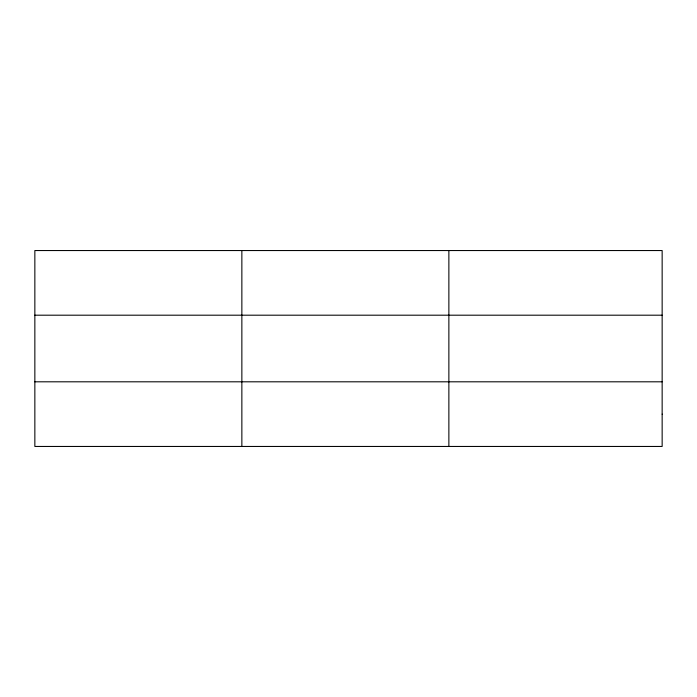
<?xml version="1.0" encoding="UTF-8"?>
<svg xmlns="http://www.w3.org/2000/svg" width="697" height="697" viewBox="0 0 697 697"><rect width="100%" height="100%" fill="white"/><g stroke="black" fill="none" stroke-linecap="round" stroke-linejoin="round"><path stroke-width="1.05" d="M241.859 250.545L241.859 446.455M448.868 250.545L448.868 446.455M34.85 315.192L662.15 315.192M34.85 381.808L662.15 381.808M662.15 414.131L662.15 446.455L34.85 446.455L34.85 250.545L662.15 250.545L662.15 414.131"/></g></svg>
